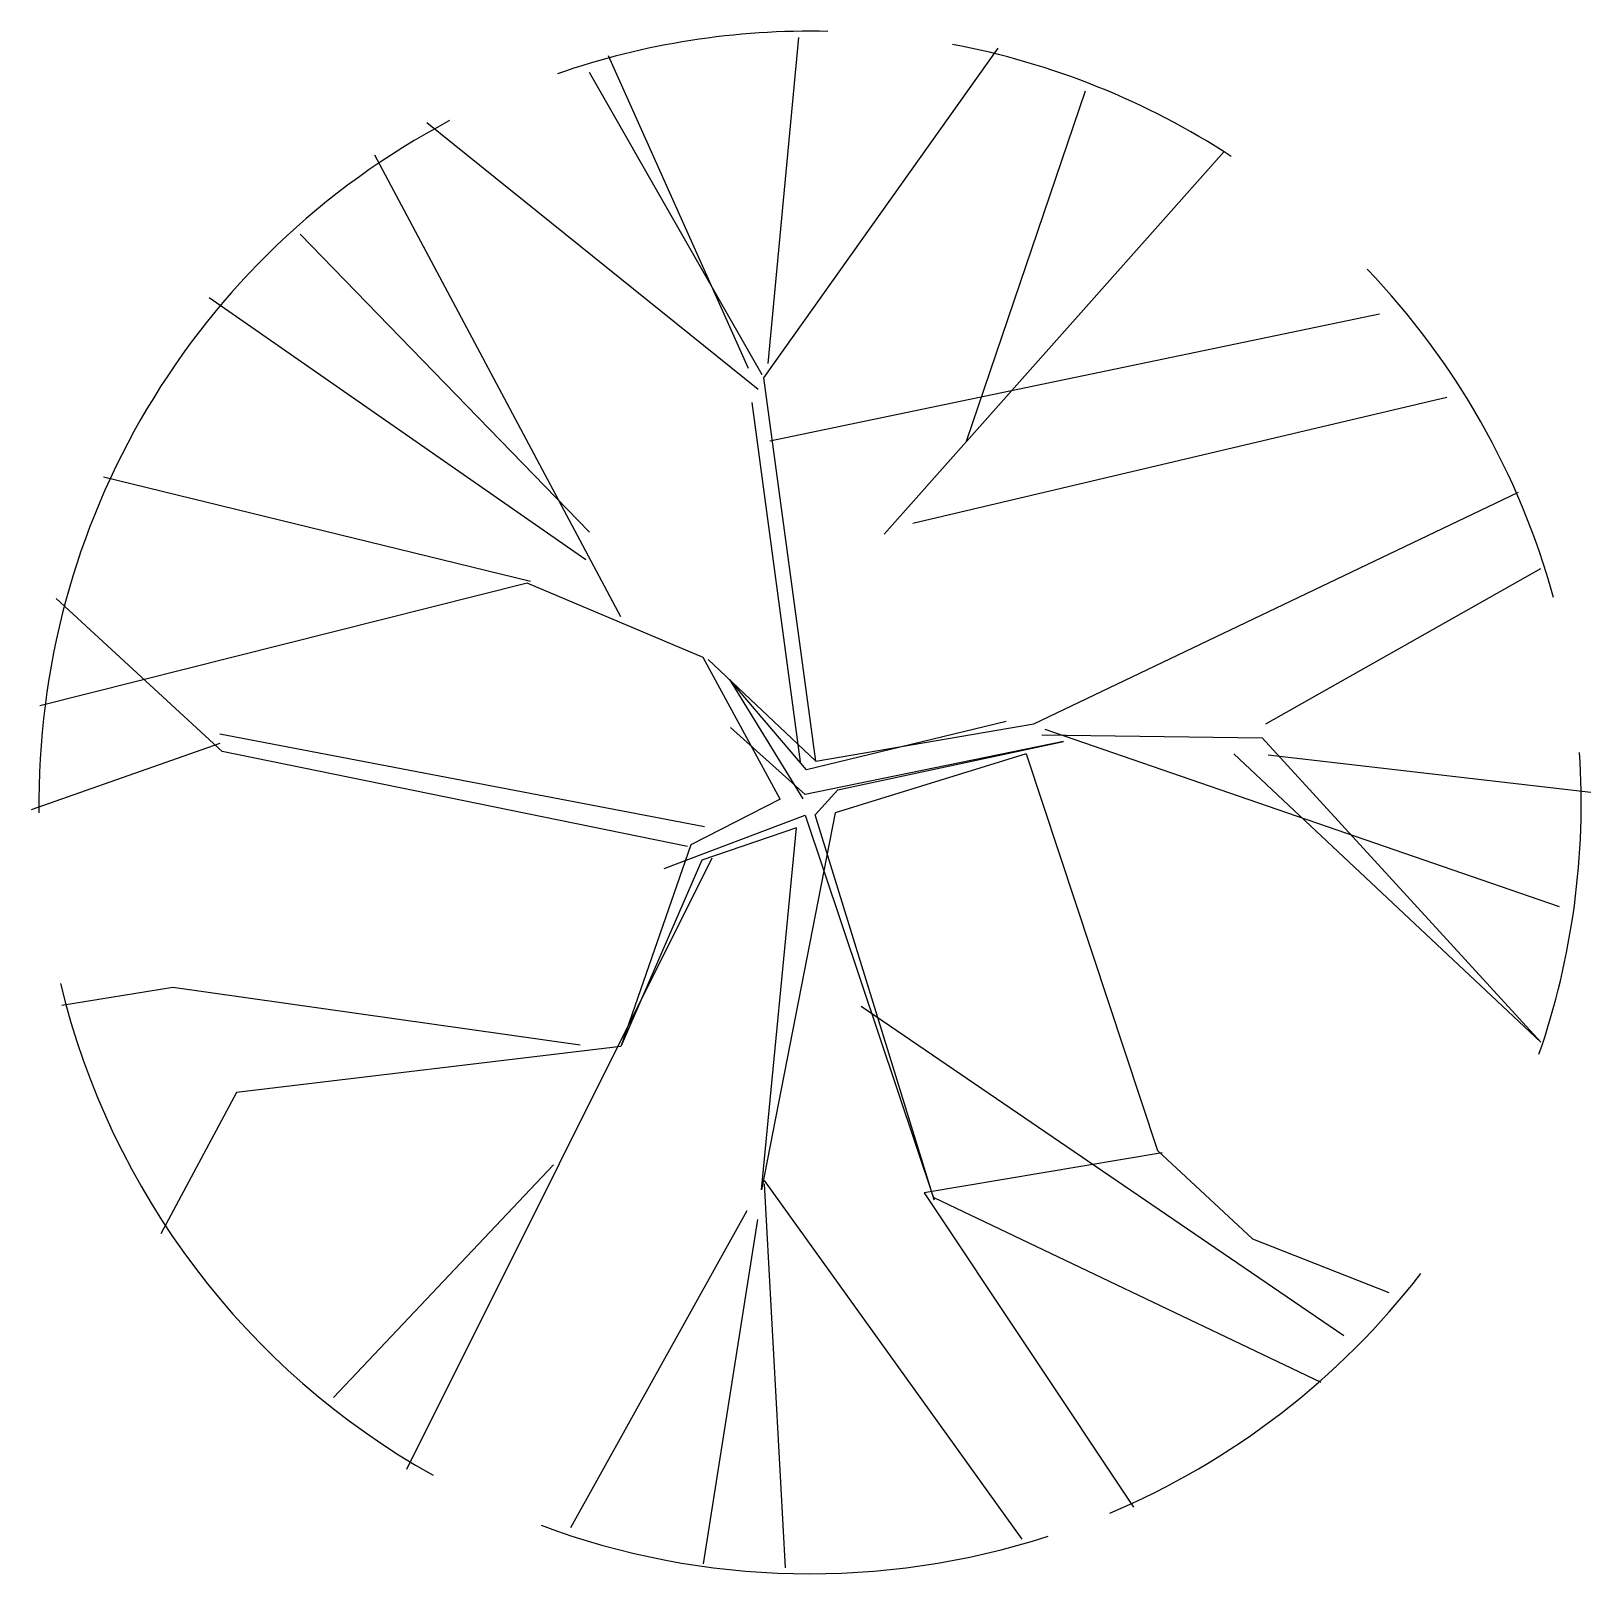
# Model space of a CAD drawing. Header units: millimetres. Extents: x 316.85 to 318.87, y 2565.69 to 2567.69.
import ezdxf

# ---------------------------------------------------------------- set-up
doc = ezdxf.new("R2010")
doc.units = ezdxf.units.MM
doc.header["$LTSCALE"] = 10
doc.layers.add('Vegetais', color=94, linetype='Continuous')

msp = doc.modelspace()

# ---------------------------------------------------------------- linework, layer by layer
at = {"layer": 'Vegetais'}
for p, q in [((317.7976, 2567.2418), (318.1015, 2567.6691)), ((317.8032, 2567.2603), (317.8432, 2567.683)), ((317.7778, 2567.2538), (317.5961, 2567.6595)), ((317.7955, 2567.2456), (317.5717, 2567.6378)), ((318.0606, 2567.1596), (318.2148, 2567.6138)), ((317.7902, 2567.2267), (317.3605, 2567.5726)), ((317.9538, 2567.0391), (318.3947, 2567.5353)), ((317.5716, 2567.0416), (317.1964, 2567.4281)), ((317.567, 2567.0058), (317.0782, 2567.3456)), ((317.8056, 2567.16), (318.596, 2567.3248)), ((317.9908, 2567.0533), (318.6835, 2567.2166)), ((317.4951, 2566.9777), (316.9413, 2567.1131)), ((318.4488, 2566.7931), (318.8054, 2566.9948)), ((317.4906, 2566.9755), (316.8588, 2566.8165)), ((317.095, 2566.7574), (316.8801, 2566.9558)), ((317.0924, 2566.768), (316.8476, 2566.6817)), ((318.8054, 2566.3806), (318.444, 2566.7752)), ((318.407, 2566.7544), (318.8054, 2566.3806)), ((318.4517, 2566.7529), (318.87, 2566.7045)), ((317.0314, 2566.4516), (316.8875, 2566.4283)), ((317.5594, 2566.3767), (317.0314, 2566.4516)), ((317.6124, 2566.3748), (317.114, 2566.3153)), ((317.114, 2566.3153), (317.0157, 2566.1319)), ((318.3142, 2566.2369), (318.0056, 2566.1854)), ((318.3079, 2566.2399), (318.4314, 2566.1257)), ((317.5249, 2566.2216), (317.2395, 2565.9197)), ((317.7981, 2566.1968), (317.8255, 2565.699)), ((317.7982, 2566.2014), (318.1322, 2565.7364)), ((318.0056, 2566.1854), (318.2772, 2565.7778)), ((318.0182, 2566.1792), (318.52, 2565.9399)), ((317.7755, 2566.162), (317.5468, 2565.7509)), ((317.7896, 2566.1508), (317.719, 2565.7043)), ((318.4314, 2566.1257), (318.6079, 2566.056))]:
    msp.add_line(p, q, dxfattribs=at)
at = {"layer": 'Vegetais', "color": 34}
for p, q in [((317.612, 2566.9318), (317.2932, 2567.5306)), ((317.865, 2566.7447), (317.7976, 2567.2418)), ((317.8452, 2566.7442), (317.7824, 2567.2101)), ((318.1478, 2566.7934), (318.7761, 2567.0935)), ((317.7191, 2566.8795), (317.4906, 2566.9755)), ((317.819, 2566.6954), (317.7191, 2566.8795)), ((317.865, 2566.7447), (317.7254, 2566.8765)), ((317.853, 2566.7335), (317.753, 2566.8509)), ((317.753, 2566.8509), (317.8484, 2566.6961)), ((317.7207, 2566.6597), (317.0921, 2566.7801)), ((317.8511, 2566.7016), (317.7546, 2566.7884)), ((318.112, 2566.7961), (317.853, 2566.7335)), ((317.865, 2566.7447), (318.1478, 2566.7934)), ((318.1618, 2566.7865), (318.8288, 2566.5563)), ((318.1864, 2566.7703), (317.8511, 2566.7016)), ((317.8936, 2566.7075), (318.1864, 2566.7703)), ((318.1581, 2566.779), (318.444, 2566.7752)), ((317.6986, 2566.6344), (317.095, 2566.7574)), ((318.1379, 2566.7545), (317.8903, 2566.6778)), ((318.1379, 2566.7545), (318.3079, 2566.2399)), ((317.8643, 2566.6753), (317.8936, 2566.7075)), ((317.819, 2566.6954), (317.7028, 2566.6364)), ((317.6682, 2566.6057), (317.8511, 2566.675)), ((317.8399, 2566.6585), (317.7171, 2566.6164)), ((317.8903, 2566.6778), (317.7944, 2566.1892)), ((317.7944, 2566.1892), (317.8399, 2566.6585)), ((317.8511, 2566.675), (318.0185, 2566.1763)), ((318.0185, 2566.1763), (317.8643, 2566.6753)), ((317.7301, 2566.6191), (317.3343, 2565.8266)), ((317.7028, 2566.6364), (317.6124, 2566.3748)), ((317.7171, 2566.6164), (317.6124, 2566.3748)), ((317.9239, 2566.4274), (318.5496, 2566.0003))]:
    msp.add_line(p, q, dxfattribs=at)
at = {"layer": 'Vegetais'}
for start, end in [(88.6766, 109.1318), (56.9006, 79.3688), (117.8667, 180.7636), (15.425, 43.7388), (340.9435, 3.7139), (193.5797, 240.7292), (292.8624, 322.3567), (249.5801, 287.9773)]:
    msp.add_arc((317.8576, 2566.6913), 1, start, end, dxfattribs=at)

doc.saveas('drawing.dxf')
